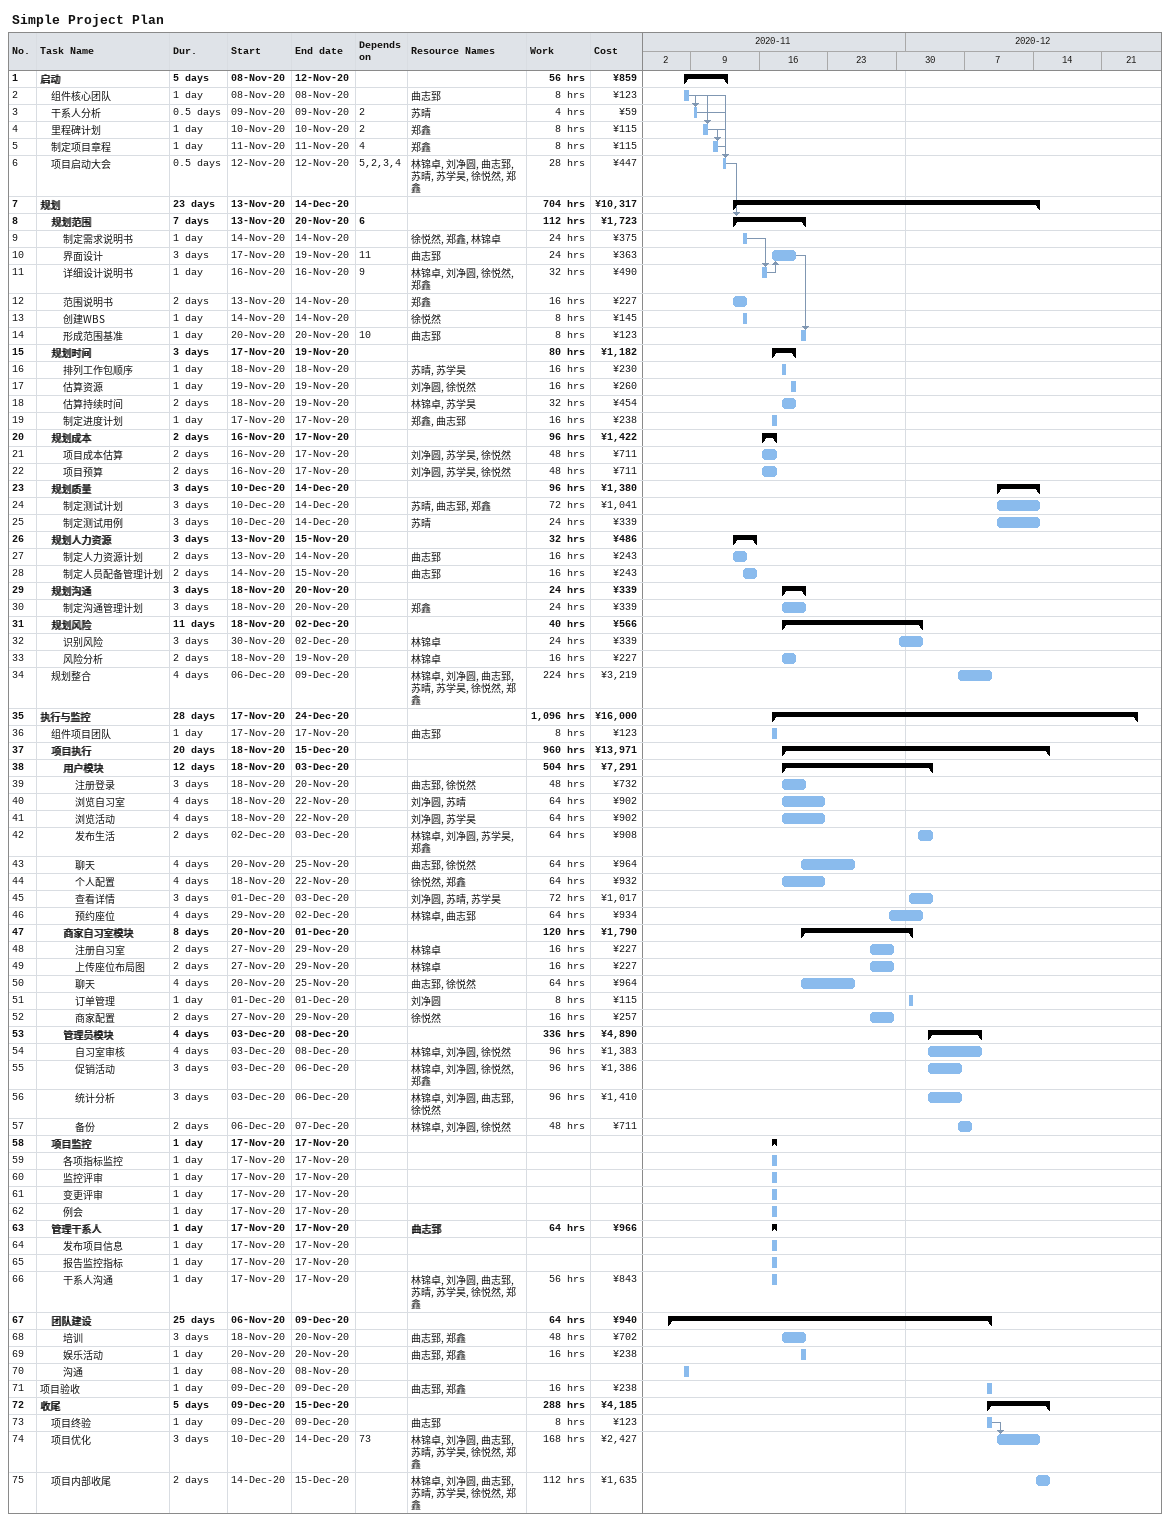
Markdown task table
Simple Project Plan

| ID | Level | Task | Duration | Start | Finish | Predecessors | Resources | Work (h) | Cost (¥) |
|---|---|---|---|---|---|---|---|---|---|
| 1 | 1 | **启动** | 5d | 2020-11-08 | 2020-11-12 |  |  | 56 | 859 |
| 2 | 2 | 组件核心团队 | 1d | 2020-11-08 | 2020-11-08 |  | 曲志郅 | 8 | 123 |
| 3 | 2 | 干系人分析 | 0.5d | 2020-11-09 | 2020-11-09 | 2 | 苏晴 | 4 | 59 |
| 4 | 2 | 里程碑计划 | 1d | 2020-11-10 | 2020-11-10 | 2 | 郑鑫 | 8 | 115 |
| 5 | 2 | 制定项目章程 | 1d | 2020-11-11 | 2020-11-11 | 4 | 郑鑫 | 8 | 115 |
| 6 | 2 | 项目启动大会 | 0.5d | 2020-11-12 | 2020-11-12 | 5, 2, 3, 4 | 林锦卓, 刘净圆, 曲志郅, 苏晴, 苏学昊, 徐悦然, 郑鑫 | 28 | 447 |
| 7 | 1 | **规划** | 23d | 2020-11-13 | 2020-12-14 |  |  | 704 | 10317 |
| 8 | 2 | **规划范围** | 7d | 2020-11-13 | 2020-11-20 | 6 |  | 112 | 1723 |
| 9 | 3 | 制定需求说明书 | 1d | 2020-11-14 | 2020-11-14 |  | 徐悦然, 郑鑫, 林锦卓 | 24 | 375 |
| 10 | 3 | 界面设计 | 3d | 2020-11-17 | 2020-11-19 | 11 | 曲志郅 | 24 | 363 |
| 11 | 3 | 详细设计说明书 | 1d | 2020-11-16 | 2020-11-16 | 9 | 林锦卓, 刘净圆, 徐悦然, 郑鑫 | 32 | 490 |
| 12 | 3 | 范围说明书 | 2d | 2020-11-13 | 2020-11-14 |  | 郑鑫 | 16 | 227 |
| 13 | 3 | 创建WBS | 1d | 2020-11-14 | 2020-11-14 |  | 徐悦然 | 8 | 145 |
| 14 | 3 | 形成范围基准 | 1d | 2020-11-20 | 2020-11-20 | 10 | 曲志郅 | 8 | 123 |
| 15 | 2 | **规划时间** | 3d | 2020-11-17 | 2020-11-19 |  |  | 80 | 1182 |
| 16 | 3 | 排列工作包顺序 | 1d | 2020-11-18 | 2020-11-18 |  | 苏晴, 苏学昊 | 16 | 230 |
| 17 | 3 | 估算资源 | 1d | 2020-11-19 | 2020-11-19 |  | 刘净圆, 徐悦然 | 16 | 260 |
| 18 | 3 | 估算持续时间 | 2d | 2020-11-18 | 2020-11-19 |  | 林锦卓, 苏学昊 | 32 | 454 |
| 19 | 3 | 制定进度计划 | 1d | 2020-11-17 | 2020-11-17 |  | 郑鑫, 曲志郅 | 16 | 238 |
| 20 | 2 | **规划成本** | 2d | 2020-11-16 | 2020-11-17 |  |  | 96 | 1422 |
| 21 | 3 | 项目成本估算 | 2d | 2020-11-16 | 2020-11-17 |  | 刘净圆, 苏学昊, 徐悦然 | 48 | 711 |
| 22 | 3 | 项目预算 | 2d | 2020-11-16 | 2020-11-17 |  | 刘净圆, 苏学昊, 徐悦然 | 48 | 711 |
| 23 | 2 | **规划质量** | 3d | 2020-12-10 | 2020-12-14 |  |  | 96 | 1380 |
| 24 | 3 | 制定测试计划 | 3d | 2020-12-10 | 2020-12-14 |  | 苏晴, 曲志郅, 郑鑫 | 72 | 1041 |
| 25 | 3 | 制定测试用例 | 3d | 2020-12-10 | 2020-12-14 |  | 苏晴 | 24 | 339 |
| 26 | 2 | **规划人力资源** | 3d | 2020-11-13 | 2020-11-15 |  |  | 32 | 486 |
| 27 | 3 | 制定人力资源计划 | 2d | 2020-11-13 | 2020-11-14 |  | 曲志郅 | 16 | 243 |
| 28 | 3 | 制定人员配备管理计划 | 2d | 2020-11-14 | 2020-11-15 |  | 曲志郅 | 16 | 243 |
| 29 | 2 | **规划沟通** | 3d | 2020-11-18 | 2020-11-20 |  |  | 24 | 339 |
| 30 | 3 | 制定沟通管理计划 | 3d | 2020-11-18 | 2020-11-20 |  | 郑鑫 | 24 | 339 |
| 31 | 2 | **规划风险** | 11d | 2020-11-18 | 2020-12-02 |  |  | 40 | 566 |
| 32 | 3 | 识别风险 | 3d | 2020-11-30 | 2020-12-02 |  | 林锦卓 | 24 | 339 |
| 33 | 3 | 风险分析 | 2d | 2020-11-18 | 2020-11-19 |  | 林锦卓 | 16 | 227 |
| 34 | 2 | 规划整合 | 4d | 2020-12-06 | 2020-12-09 |  | 林锦卓, 刘净圆, 曲志郅, 苏晴, 苏学昊, 徐悦然, 郑鑫 | 224 | 3219 |
| 35 | 1 | **执行与监控** | 28d | 2020-11-17 | 2020-12-24 |  |  | 1096 | 16000 |
| 36 | 2 | 组件项目团队 | 1d | 2020-11-17 | 2020-11-17 |  | 曲志郅 | 8 | 123 |
| 37 | 2 | **项目执行** | 20d | 2020-11-18 | 2020-12-15 |  |  | 960 | 13971 |
| 38 | 3 | **用户模块** | 12d | 2020-11-18 | 2020-12-03 |  |  | 504 | 7291 |
| 39 | 4 | 注册登录 | 3d | 2020-11-18 | 2020-11-20 |  | 曲志郅, 徐悦然 | 48 | 732 |
| 40 | 4 | 浏览自习室 | 4d | 2020-11-18 | 2020-11-22 |  | 刘净圆, 苏晴 | 64 | 902 |
| 41 | 4 | 浏览活动 | 4d | 2020-11-18 | 2020-11-22 |  | 刘净圆, 苏学昊 | 64 | 902 |
| 42 | 4 | 发布生活 | 2d | 2020-12-02 | 2020-12-03 |  | 林锦卓, 刘净圆, 苏学昊, 郑鑫 | 64 | 908 |
| 43 | 4 | 聊天 | 4d | 2020-11-20 | 2020-11-25 |  | 曲志郅, 徐悦然 | 64 | 964 |
| 44 | 4 | 个人配置 | 4d | 2020-11-18 | 2020-11-22 |  | 徐悦然, 郑鑫 | 64 | 932 |
| 45 | 4 | 查看详情 | 3d | 2020-12-01 | 2020-12-03 |  | 刘净圆, 苏晴, 苏学昊 | 72 | 1017 |
| 46 | 4 | 预约座位 | 4d | 2020-11-29 | 2020-12-02 |  | 林锦卓, 曲志郅 | 64 | 934 |
| 47 | 3 | **商家自习室模块** | 8d | 2020-11-20 | 2020-12-01 |  |  | 120 | 1790 |
| 48 | 4 | 注册自习室 | 2d | 2020-11-27 | 2020-11-29 |  | 林锦卓 | 16 | 227 |
| 49 | 4 | 上传座位布局图 | 2d | 2020-11-27 | 2020-11-29 |  | 林锦卓 | 16 | 227 |
| 50 | 4 | 聊天 | 4d | 2020-11-20 | 2020-11-25 |  | 曲志郅, 徐悦然 | 64 | 964 |
| 51 | 4 | 订单管理 | 1d | 2020-12-01 | 2020-12-01 |  | 刘净圆 | 8 | 115 |
| 52 | 4 | 商家配置 | 2d | 2020-11-27 | 2020-11-29 |  | 徐悦然 | 16 | 257 |
| 53 | 3 | **管理员模块** | 4d | 2020-12-03 | 2020-12-08 |  |  | 336 | 4890 |
| 54 | 4 | 自习室审核 | 4d | 2020-12-03 | 2020-12-08 |  | 林锦卓, 刘净圆, 徐悦然 | 96 | 1383 |
| 55 | 4 | 促销活动 | 3d | 2020-12-03 | 2020-12-06 |  | 林锦卓, 刘净圆, 徐悦然, 郑鑫 | 96 | 1386 |
| 56 | 4 | 统计分析 | 3d | 2020-12-03 | 2020-12-06 |  | 林锦卓, 刘净圆, 曲志郅, 徐悦然 | 96 | 1410 |
| 57 | 4 | 备份 | 2d | 2020-12-06 | 2020-12-07 |  | 林锦卓, 刘净圆, 徐悦然 | 48 | 711 |
| 58 | 2 | **项目监控** | 1d | 2020-11-17 | 2020-11-17 |  |  |  |  |
| 59 | 3 | 各项指标监控 | 1d | 2020-11-17 | 2020-11-17 |  |  |  |  |
| 60 | 3 | 监控评审 | 1d | 2020-11-17 | 2020-11-17 |  |  |  |  |
| 61 | 3 | 变更评审 | 1d | 2020-11-17 | 2020-11-17 |  |  |  |  |
| 62 | 3 | 例会 | 1d | 2020-11-17 | 2020-11-17 |  |  |  |  |
| 63 | 2 | **管理干系人** | 1d | 2020-11-17 | 2020-11-17 |  | 曲志郅 | 64 | 966 |
| 64 | 3 | 发布项目信息 | 1d | 2020-11-17 | 2020-11-17 |  |  |  |  |
| 65 | 3 | 报告监控指标 | 1d | 2020-11-17 | 2020-11-17 |  |  |  |  |
| 66 | 3 | 干系人沟通 | 1d | 2020-11-17 | 2020-11-17 |  | 林锦卓, 刘净圆, 曲志郅, 苏晴, 苏学昊, 徐悦然, 郑鑫 | 56 | 843 |
| 67 | 2 | **团队建设** | 25d | 2020-11-06 | 2020-12-09 |  |  | 64 | 940 |
| 68 | 3 | 培训 | 3d | 2020-11-18 | 2020-11-20 |  | 曲志郅, 郑鑫 | 48 | 702 |
| 69 | 3 | 娱乐活动 | 1d | 2020-11-20 | 2020-11-20 |  | 曲志郅, 郑鑫 | 16 | 238 |
| 70 | 3 | 沟通 | 1d | 2020-11-08 | 2020-11-08 |  |  |  |  |
| 71 | 1 | 项目验收 | 1d | 2020-12-09 | 2020-12-09 |  | 曲志郅, 郑鑫 | 16 | 238 |
| 72 | 1 | **收尾** | 5d | 2020-12-09 | 2020-12-15 |  |  | 288 | 4185 |
| 73 | 2 | 项目终验 | 1d | 2020-12-09 | 2020-12-09 |  | 曲志郅 | 8 | 123 |
| 74 | 2 | 项目优化 | 3d | 2020-12-10 | 2020-12-14 | 73 | 林锦卓, 刘净圆, 曲志郅, 苏晴, 苏学昊, 徐悦然, 郑鑫 | 168 | 2427 |
| 75 | 2 | 项目内部收尾 | 2d | 2020-12-14 | 2020-12-15 |  | 林锦卓, 刘净圆, 曲志郅, 苏晴, 苏学昊, 徐悦然, 郑鑫 | 112 | 1635 |
